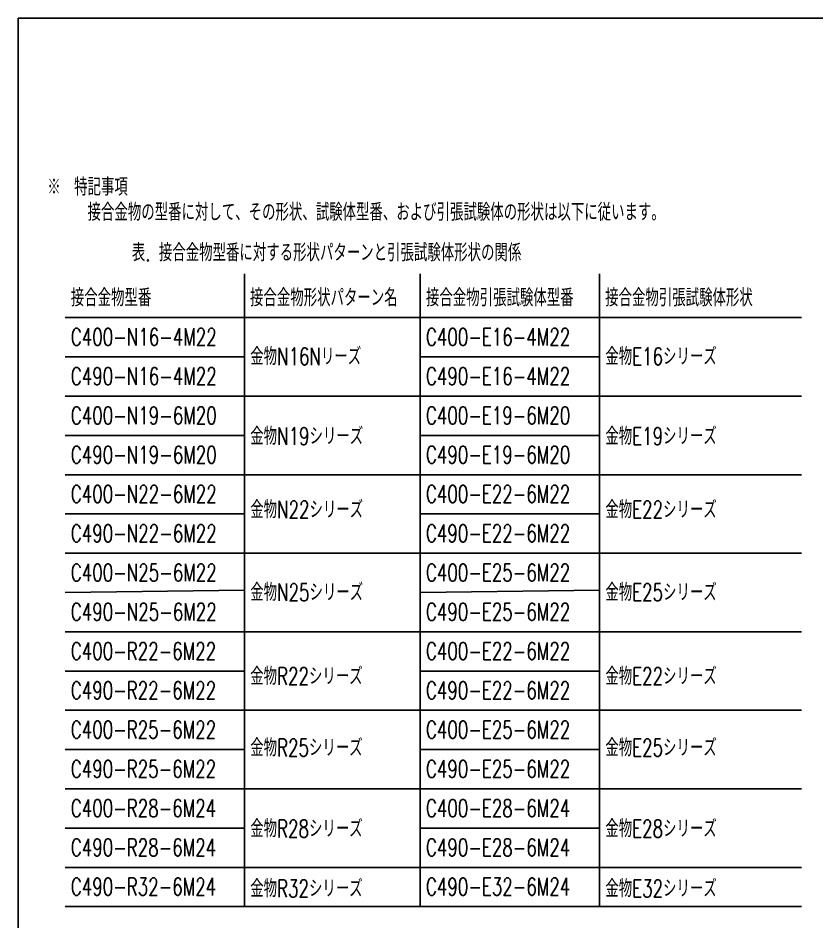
# Model space of a CAD drawing. Header units: millimetres. Extents: x -4568 to 36914, y -114 to 17788.
# Drawn here: x 16909 to 23782, y 6912 to 14691 of the extents above; entities that cross this region are included whole.
import ezdxf

# ---------------------------------------------------------------- set-up
doc = ezdxf.new("R2010")
doc.units = ezdxf.units.MM
doc.header["$LTSCALE"] = 5
doc.layers.get('0').update_dxf_attribs({"color": 255})
doc.layers.add('LAYER6', color=7, linetype='Continuous')
doc.layers.add('寸法', color=4, linetype='Continuous')
doc.styles.add('SUNPOU', font='simplex.shx', dxfattribs={"width": 0.7, "bigfont": 'extfont2.shx'})

msp = doc.modelspace()

# ---------------------------------------------------------------- linework, layer by layer
at = {"linetype": 'Continuous', "lineweight": -3}
msp.add_lwpolyline([(16908.559, 14690.974), (29624.479, 14690.974), (29624.479, 5709.694), (16908.559, 5709.694)], close=True, dxfattribs=at)
at = {"layer": '寸法', "linetype": 'Continuous'}
for p, q in [((18856.601, 12490.212), (18856.601, 7043.501)), ((20368.521, 12490.212), (20368.521, 7043.501)), ((21912.228, 12490.212), (21912.228, 7043.501)), ((17314.777, 12112.929), (23648.619, 12112.929)), ((17314.777, 11774.967), (18856.601, 11774.967)), ((20370.404, 11774.967), (21912.228, 11774.967)), ((17314.777, 11437.005), (22670.893, 11437.005)), ((17314.777, 11437.005), (23648.619, 11437.005)), ((17314.777, 11099.043), (18856.601, 11099.043)), ((20370.404, 11099.043), (21912.228, 11099.043)), ((17314.777, 10761.082), (22670.893, 10761.082)), ((17314.777, 10761.082), (23648.619, 10761.082)), ((17314.777, 10423.12), (18856.601, 10423.12)), ((20370.404, 10423.12), (21912.228, 10423.12)), ((17314.777, 10085.158), (22670.893, 10085.158)), ((17314.777, 10085.158), (23648.619, 10085.158)), ((17314.777, 9747.196), (18856.601, 9766.857)), ((20370.404, 9747.196), (21912.228, 9766.857)), ((17314.777, 9409.234), (22670.893, 9409.234)), ((17314.777, 9409.234), (23648.619, 9409.234)), ((17314.777, 9071.272), (18856.601, 9071.272)), ((20370.404, 9071.272), (21912.228, 9071.272)), ((17314.777, 8733.311), (22670.893, 8733.311)), ((17314.777, 8733.311), (23648.619, 8733.311)), ((17314.777, 8395.349), (18856.601, 8395.349)), ((20370.404, 8395.349), (21912.228, 8395.349)), ((17314.777, 8057.387), (22670.893, 8057.387)), ((17314.777, 8057.387), (23648.619, 8057.387)), ((17314.777, 7719.425), (18856.601, 7719.425)), ((20370.404, 7719.425), (21912.228, 7719.425)), ((17314.777, 7381.463), (22670.893, 7381.463)), ((17314.777, 7381.463), (23648.619, 7381.463)), ((17314.777, 7043.501), (22670.893, 7043.501)), ((17314.777, 7043.501), (23648.619, 7043.501))]:
    msp.add_line(p, q, dxfattribs=at)

# ---------------------------------------------------------------- texts
at = {"layer": 'LAYER6', "color": 0, "linetype": 'Continuous', "lineweight": -3, "style": 'SUNPOU', "width": 0.7}
for s, p in [('※\u3000特記事項', (17159.907, 13162.851)), ('\u3000\u3000\u3000接合金物の型番に対して、その形状、試験体型番、および引張試験体の形状は以下に従います。', (17159.907, 12945.889)), ('表. 接合金物型番に対する形状パターンと引張試験体形状の関係', (17887.589, 12597.648)), ('接合金物型番', (17362.237, 12209.61)), ('接合金物形状パターン名', (18904.061, 12209.61)), ('接合金物引張試験体型番', (20417.865, 12209.61)), ('接合金物引張試験体形状', (21959.689, 12209.61)), ('C400-N16-4M22', (17362.237, 11871.648)), ('C400-E16-4M22', (20417.865, 11871.648)), ('金物N16Nリーズ', (18906.061, 11703.946)), ('金物E16シリーズ', (21961.689, 11703.946)), ('C490-N16-4M22', (17362.237, 11533.686)), ('C490-E16-4M22', (20417.865, 11533.686)), ('C400-N19-6M20', (17362.237, 11195.724)), ('C400-E19-6M20', (20417.865, 11195.724)), ('金物N19シリーズ', (18906.061, 11018.067)), ('金物E19シリーズ', (21961.689, 11018.067)), ('C490-N19-6M20', (17362.237, 10857.762)), ('C490-E19-6M20', (20417.865, 10857.762)), ('C400-N22-6M22', (17362.237, 10519.801)), ('C400-E22-6M22', (20417.865, 10519.801)), ('金物N22シリーズ', (18906.061, 10385.605)), ('金物E22シリーズ', (21961.689, 10385.605)), ('C490-N22-6M22', (17362.237, 10181.839)), ('C490-E22-6M22', (20417.865, 10181.839)), ('C400-N25-6M22', (17362.237, 9843.877)), ('C400-E25-6M22', (20417.865, 9843.877)), ('金物N25シリーズ', (18906.061, 9674.096)), ('金物E25シリーズ', (21961.689, 9674.096)), ('C490-N25-6M22', (17362.237, 9505.915)), ('C490-E25-6M22', (20417.865, 9505.915)), ('C400-R22-6M22', (17362.237, 9167.953)), ('C400-E22-6M22', (20417.865, 9167.953)), ('金物R22シリーズ', (18906.061, 8951.886)), ('金物E22シリーズ', (21961.689, 8951.886)), ('C490-R22-6M22', (17362.237, 8829.991)), ('C490-E22-6M22', (20417.865, 8829.991)), ('C400-R25-6M22', (17362.237, 8492.03)), ('C400-E25-6M22', (20417.865, 8492.03)), ('金物R25シリーズ', (18906.061, 8336.528)), ('金物E25シリーズ', (21961.689, 8336.528)), ('C490-R25-6M22', (17362.237, 8154.068)), ('C490-E25-6M22', (20417.865, 8154.068)), ('C400-R28-6M24', (17362.237, 7816.106)), ('C400-E28-6M24', (20417.865, 7816.106)), ('金物R28シリーズ', (18906.061, 7639.966)), ('金物E28シリーズ', (21961.689, 7639.966)), ('C490-R28-6M24', (17362.237, 7478.144)), ('C490-E28-6M24', (20417.865, 7478.144)), ('C490-R32-6M24', (17362.237, 7140.182)), ('金物R32シリーズ', (18906.061, 7125.021)), ('C490-E32-6M24', (20417.865, 7140.182)), ('金物E32シリーズ', (21961.689, 7125.021))]:
    msp.add_text(s, height=150, dxfattribs=at).set_placement(p)

doc.saveas('drawing.dxf')
